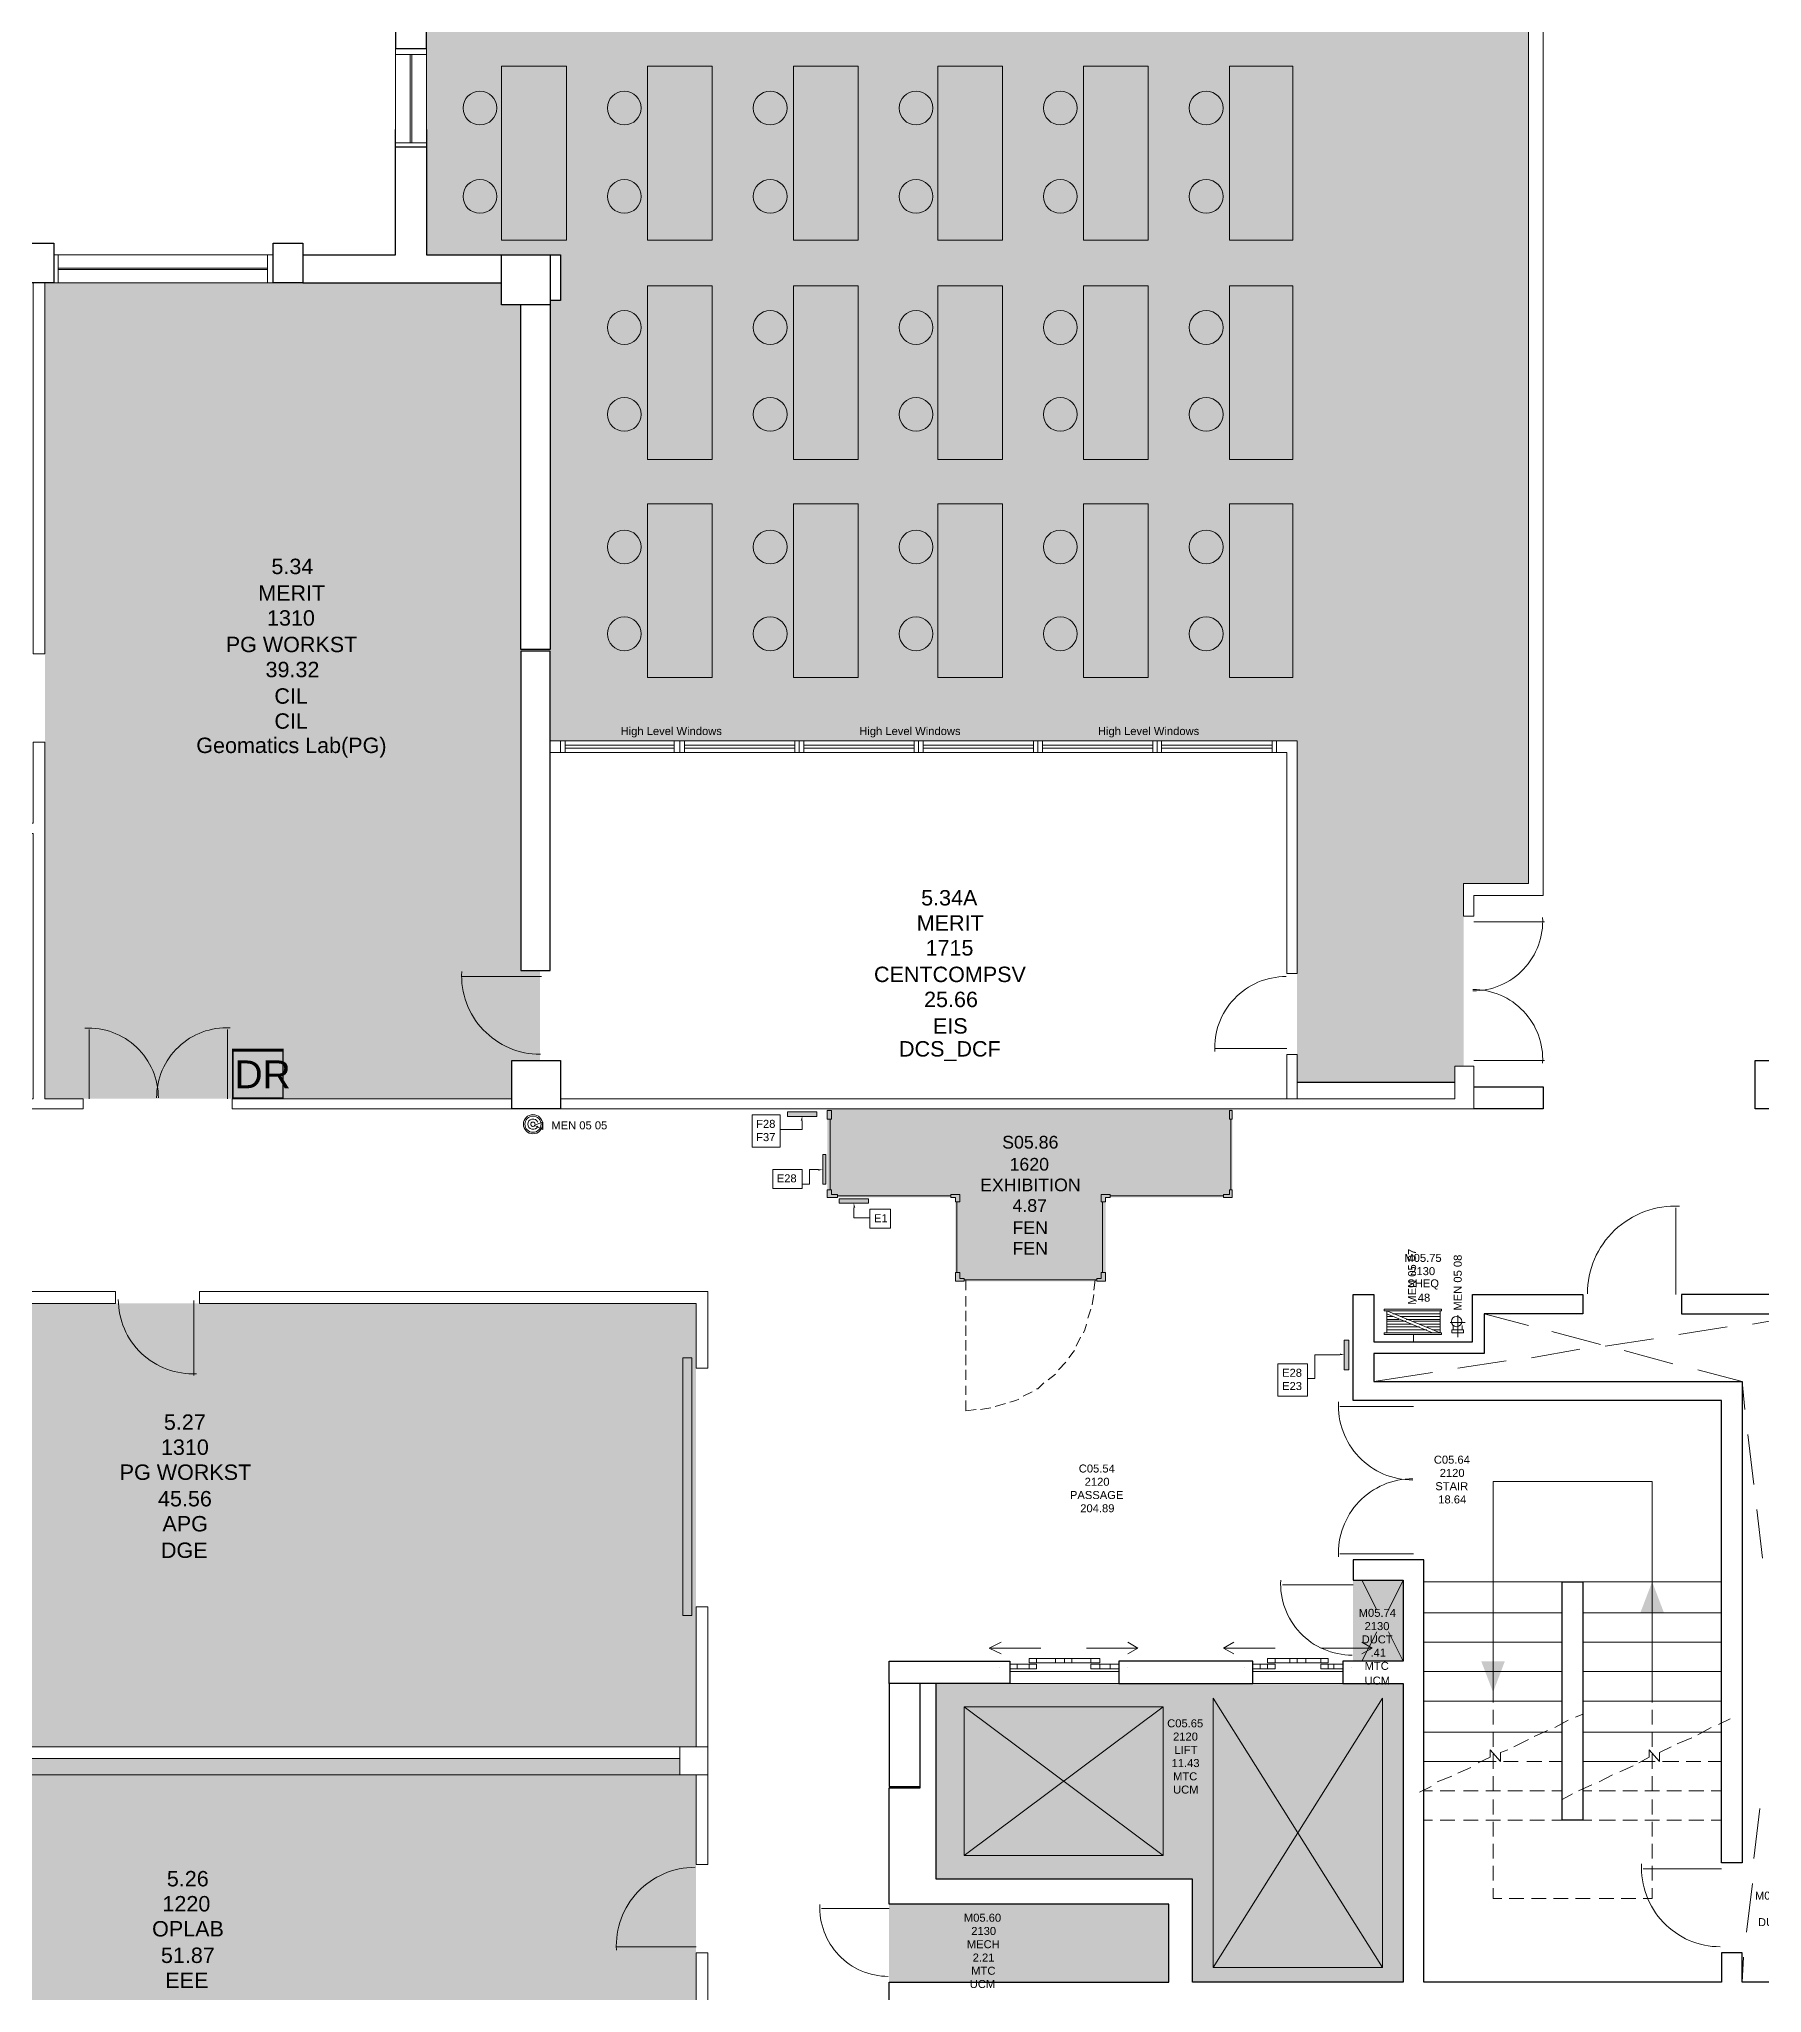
# Model space of a CAD drawing. Header units: millimetres. Extents: x -59 to 47, y 152 to 919.
# Drawn here: x -10.43 to 7.11, y 447.84 to 467.74 of the extents above; entities that cross this region are included whole.
import ezdxf

# ---------------------------------------------------------------- set-up
doc = ezdxf.new("R2010")
doc.units = ezdxf.units.MM
doc.layers.add('PDF_014405$_ps_FIRE_ACCESS', color=7, linetype='Continuous', true_color=0x37dd00)
doc.layers.add('PDF_014405$HL-TMP', color=7, linetype='Continuous', true_color=0xe6db59)
for name, color, linetype in [('PDF_014405$BL', 7, 'Continuous'), ('PDF_014405$DR', 7, 'Continuous'), ('PDF_014405$EQ', 7, 'Continuous'), ('PDF_014405$FI', 7, 'Continuous'), ('PDF_014405$FI-DSG', 7, 'Continuous'), ('PDF_014405$FT-FIXFIT', 7, 'Continuous'), ('PDF_014405$PL-STAIR', 7, 'Continuous'), ('PDF_014405$WA', 7, 'Continuous'), ('PDF_014405$WA-COL', 7, 'Continuous'), ('PDF_014405$WA-EXT', 7, 'Continuous'), ('PDF_014405$WA-PART', 7, 'Continuous'), ('PDF_014405$WN', 7, 'Continuous'), ('PDF_Text', 7, 'Continuous')]:
    doc.layers.add(name, color=color, linetype=linetype)
doc.styles.add('PDF ArialMT', font='arial.ttf')

msp = doc.modelspace()

# ---------------------------------------------------------------- linework, layer by layer
at = {"layer": 'PDF_014405$_ps_FIRE_ACCESS', "lineweight": 0}
msp.add_lwpolyline([(-8.459, 456.959, 0.015, 0.015, 0), (-7.949, 456.959, 0.015, 0.015, 0), (-7.949, 457.447, 0.03, 0.03, 0), (-8.459, 457.447, 0.015, 0.015, 0)], format="xyseb", close=True, dxfattribs=at)
at = {"layer": 'PDF_014405$BL', "lineweight": 9}
for points in [[(-6.802, 467.646), (-6.802, 466.641)], [(-6.487, 466.641), (-6.487, 467.646)], [(-8.047, 465.546), (-10.282, 465.546)], [(-10.282, 465.261), (-8.047, 465.261)], [(2.167, 460.597), (0.952, 460.597), (-0.262, 460.597), (-1.477, 460.597), (-2.692, 460.597), (-3.907, 460.597), (-5.122, 460.597)], [(-5.122, 460.477), (-3.907, 460.477), (-2.692, 460.477), (-1.477, 460.477), (-0.262, 460.477), (0.952, 460.477), (2.167, 460.477)], [(4.282, 454.762), (4.732, 454.642)], [(7.012, 454.657), (7.612, 454.762), (7.582, 454.507)], [(4.972, 454.582), (5.467, 454.447)], [(5.512, 454.432), (6.007, 454.507)], [(6.262, 454.552), (6.757, 454.627)], [(4.762, 454.312), (5.257, 454.402)], [(5.707, 454.387), (6.202, 454.252)], [(3.157, 454.072), (3.757, 454.162)], [(4.012, 454.207), (4.507, 454.282)], [(6.457, 454.192), (6.907, 454.072), (6.937, 453.787)], [(7.027, 453.022), (6.967, 453.532)], [(7.117, 452.272), (7.057, 452.767)], [(3.037, 452.047), (3.187, 451.747)], [(3.457, 452.047), (3.307, 451.747)], [(3.187, 451.522), (3.037, 451.222)], [(3.307, 451.522), (3.457, 451.222)], [(-0.547, 451.117), (0.562, 451.117)], [(1.927, 451.117), (2.842, 451.117)], [(-0.547, 450.997), (0.562, 450.997)], [(1.927, 450.997), (2.842, 450.997)], [(7.087, 449.723), (7.027, 449.213)], [(7.012, 448.958), (6.952, 448.463)], [(6.922, 448.208), (6.907, 447.953)]]:
    msp.add_lwpolyline(points, dxfattribs=at)
for points in [[(-2.362, 456.832), (-2.407, 456.832), (-2.407, 456.742), (-2.362, 456.742)], [(1.687, 456.832), (1.717, 456.832), (1.717, 456.742), (1.687, 456.742)], [(-2.362, 455.977), (-2.302, 455.977), (-2.302, 455.947), (-2.407, 455.947), (-2.407, 456.022), (-2.362, 456.022)], [(-1.102, 455.947), (-1.147, 455.947), (-1.147, 455.977), (-1.057, 455.977), (-1.057, 455.902), (-1.102, 455.902)], [(0.427, 455.947), (0.472, 455.947), (0.472, 455.977), (0.382, 455.977), (0.382, 455.902), (0.427, 455.902)], [(1.687, 455.977), (1.627, 455.977), (1.627, 455.947), (1.717, 455.947), (1.717, 456.022), (1.687, 456.022)], [(-1.057, 455.122), (-1.057, 455.182), (-1.102, 455.182), (-1.102, 455.092), (-1.012, 455.092), (-1.012, 455.122)], [(0.382, 455.122), (0.382, 455.182), (0.427, 455.182), (0.427, 455.092), (0.337, 455.092), (0.337, 455.122)]]:
    msp.add_lwpolyline(points, close=True, dxfattribs=at)
at = {"layer": 'PDF_014405$DR', "lineweight": 0}
for points in [[(4.177, 458.752), (4.897, 458.752), (4.177, 458.752)], [(-5.317, 458.197), (-6.127, 458.197), (-5.317, 458.197)], [(-9.922, 456.952), (-9.922, 457.657), (-9.922, 456.952)], [(-8.512, 456.952), (-8.512, 457.657), (-8.512, 456.952)], [(2.272, 457.462), (1.537, 457.462), (2.272, 457.462)], [(4.177, 457.342), (4.897, 457.342), (4.177, 457.342)], [(6.232, 454.957), (6.232, 455.842), (6.232, 454.957)], [(-8.857, 454.897), (-8.857, 454.132), (-8.857, 454.897)], [(3.562, 453.817), (2.812, 453.817), (3.562, 453.817)], [(3.562, 452.317), (2.812, 452.317), (3.562, 452.317)], [(2.947, 452.002), (2.227, 452.002), (2.947, 452.002)], [(-0.637, 451.297), (-0.757, 451.357), (-0.637, 451.417)], [(-0.742, 451.357), (-0.232, 451.357)], [(0.652, 451.297), (0.757, 451.357), (0.232, 451.357)], [(0.757, 451.357), (0.652, 451.417)], [(1.627, 451.357), (1.732, 451.417)], [(1.732, 451.297), (1.627, 451.357), (2.152, 451.357)], [(3.127, 451.357), (2.617, 451.357)], [(3.037, 451.297), (3.142, 451.357), (3.037, 451.417)], [(-0.652, 451.162), (-0.652, 451.162)], [(-0.352, 451.192), (-0.472, 451.192)], [(-0.472, 451.147), (-0.352, 451.147)], [(-0.277, 451.252), (-0.082, 451.252)], [(-0.082, 451.207), (-0.277, 451.207)], [(0.277, 451.252), (0.082, 451.252)], [(0.082, 451.207), (0.277, 451.207)], [(0.367, 451.192), (0.472, 451.192)], [(0.472, 451.147), (0.367, 451.147)], [(0.652, 451.162), (0.652, 451.162)], [(1.837, 451.162), (1.837, 451.162)], [(2.077, 451.192), (2.002, 451.192)], [(2.002, 451.147), (2.077, 451.147)], [(2.152, 451.252), (2.302, 451.252)], [(2.302, 451.207), (2.152, 451.207)], [(2.617, 451.252), (2.467, 451.252)], [(2.467, 451.207), (2.617, 451.207)], [(2.692, 451.192), (2.752, 451.192)], [(2.752, 451.147), (2.692, 451.147)], [(2.932, 451.162), (2.932, 451.162)], [(6.697, 449.108), (5.902, 449.108), (6.697, 449.108)], [(-1.777, 448.703), (-2.467, 448.703), (-1.777, 448.703)], [(-3.742, 448.313), (-4.552, 448.313), (-3.742, 448.313)]]:
    msp.add_lwpolyline(points, dxfattribs=at)
for points in [[(-3.787, 454.312), (-3.877, 454.312), (-3.877, 451.687), (-3.787, 451.687)], [(-0.547, 451.147), (-0.472, 451.147), (-0.472, 451.192), (-0.547, 451.192)], [(-0.352, 451.207), (-0.277, 451.207), (-0.277, 451.252), (-0.352, 451.252)], [(-0.352, 451.147), (-0.277, 451.147), (-0.277, 451.192), (-0.352, 451.192)], [(-0.082, 451.207), (0.007, 451.207), (0.007, 451.252), (-0.082, 451.252)], [(0.082, 451.207), (0.007, 451.207), (0.007, 451.252), (0.082, 451.252)], [(0.367, 451.207), (0.277, 451.207), (0.277, 451.252), (0.367, 451.252)], [(0.367, 451.147), (0.277, 451.147), (0.277, 451.192), (0.367, 451.192)], [(0.562, 451.147), (0.472, 451.147), (0.472, 451.192), (0.562, 451.192)], [(1.927, 451.147), (2.002, 451.147), (2.002, 451.192), (1.927, 451.192)], [(2.077, 451.207), (2.152, 451.207), (2.152, 451.252), (2.077, 451.252)], [(2.077, 451.147), (2.152, 451.147), (2.152, 451.192), (2.077, 451.192)], [(2.302, 451.207), (2.377, 451.207), (2.377, 451.252), (2.302, 451.252)], [(2.467, 451.207), (2.377, 451.207), (2.377, 451.252), (2.467, 451.252)], [(2.692, 451.207), (2.617, 451.207), (2.617, 451.252), (2.692, 451.252)], [(2.692, 451.147), (2.617, 451.147), (2.617, 451.192), (2.692, 451.192)], [(2.842, 451.147), (2.752, 451.147), (2.752, 451.192), (2.842, 451.192)]]:
    msp.add_lwpolyline(points, close=True, dxfattribs=at)
for centre, radius, start, end in [((4.166, 458.761), 0.712, 270, 2.9553), ((-5.328, 458.206), 0.802, 177.0447, 270), ((2.265, 457.469), 0.727, 90.0003, 182.9547), ((4.166, 457.352), 0.712, 357.0447, 90), ((-9.929, 456.959), 0.712, 359.9997, 92.9555), ((-8.523, 456.962), 0.712, 87.0447, 180), ((6.224, 454.965), 0.892, 87.0445, 179.9996), ((-8.868, 454.907), 0.757, 180, 272.9553), ((3.555, 453.825), 0.757, 177.0438, 269.9999), ((3.555, 452.325), 0.757, 90.0001, 182.9562), ((2.936, 452.012), 0.727, 177.0447, 270), ((-3.753, 448.322), 0.802, 90, 182.9553), ((6.686, 449.117), 0.802, 177.0447, 270), ((-1.785, 448.71), 0.697, 177.0446, 270)]:
    msp.add_arc(centre, radius, start, end, dxfattribs=at)
at = {"layer": 'PDF_014405$EQ', "lineweight": 9}
msp.add_lwpolyline([(-1.012, 450.757), (1.012, 450.757), (1.012, 449.243), (-1.012, 449.243)], close=True, dxfattribs=at)
for points in [[(1.012, 450.757), (-1.012, 449.243)], [(-1.012, 450.757), (1.012, 449.243)], [(3.247, 448.103), (1.522, 450.847), (1.522, 448.103), (3.247, 448.103), (3.247, 450.847), (1.522, 448.103)]]:
    msp.add_lwpolyline(points, dxfattribs=at)
at = {"layer": 'PDF_014405$FI', "lineweight": 9}
for points in [[(-5.302, 456.637), (-5.392, 456.682), (-5.302, 456.712)], [(3.847, 454.807), (3.847, 454.792), (3.262, 454.792), (3.262, 454.807)], [(3.847, 454.552), (3.262, 454.552), (3.262, 454.567), (3.292, 454.567), (3.832, 454.567), (3.847, 454.567)], [(4.072, 454.567), (3.952, 454.567), (3.952, 454.597), (4.072, 454.597)]]:
    msp.add_lwpolyline(points, close=True, dxfattribs=at)
for points in [[(3.292, 454.567), (3.292, 454.792), (3.832, 454.792), (3.832, 454.567), (3.292, 454.792)], [(3.757, 454.567), (3.292, 454.762)], [(3.292, 454.732), (3.352, 454.732)], [(3.412, 454.702), (3.292, 454.702)], [(3.292, 454.687), (3.487, 454.687)], [(3.832, 454.762), (3.352, 454.762)], [(3.427, 454.732), (3.832, 454.732)], [(3.832, 454.702), (3.487, 454.702)], [(3.562, 454.687), (3.832, 454.687)], [(4.012, 454.522), (4.012, 454.747)], [(3.547, 454.657), (3.292, 454.657)], [(3.292, 454.627), (3.622, 454.627)], [(3.697, 454.597), (3.292, 454.597)], [(3.562, 454.552), (3.562, 454.477)], [(3.832, 454.657), (3.622, 454.657)], [(3.697, 454.627), (3.832, 454.627)], [(3.832, 454.597), (3.757, 454.597)], [(4.087, 454.672), (3.937, 454.672)], [(3.967, 454.597), (3.967, 454.642)], [(4.057, 454.597), (4.057, 454.642)]]:
    msp.add_lwpolyline(points, dxfattribs=at)
for centre, radius in [((-5.403, 456.692), 0.0975), ((-5.403, 456.692), 0.0825), ((4.001, 454.682), 0.0525)]:
    msp.add_circle(centre, radius, dxfattribs=at)
for radius, start, end in [(0.0525, 22.7692, 337.2308), (0.0225, 22.7697, 337.2303)]:
    msp.add_arc((-5.403, 456.692), radius, start, end, dxfattribs=at)
at = {"layer": 'PDF_014405$FI-DSG', "lineweight": 9}
for points in [[(-3.172, 456.787), (-2.887, 456.787), (-2.887, 456.457), (-3.172, 456.457)], [(-2.512, 456.817), (-2.812, 456.817), (-2.812, 456.772), (-2.512, 456.772)], [(-2.452, 456.382), (-2.452, 456.082), (-2.422, 456.082), (-2.422, 456.382)], [(-2.962, 456.232), (-2.662, 456.232), (-2.662, 456.037), (-2.962, 456.037)], [(-1.987, 455.932), (-2.287, 455.932), (-2.287, 455.887), (-1.987, 455.887)], [(-1.972, 455.827), (-1.762, 455.827), (-1.762, 455.632), (-1.972, 455.632)], [(2.857, 454.492), (2.857, 454.192), (2.902, 454.192), (2.902, 454.492)], [(2.182, 454.252), (2.482, 454.252), (2.482, 453.922), (2.182, 453.922)]]:
    msp.add_lwpolyline(points, close=True, dxfattribs=at)
for points in [[(-2.662, 456.727), (-2.662, 456.637), (-2.812, 456.637), (-2.887, 456.637)], [(-2.497, 456.232), (-2.587, 456.232), (-2.587, 456.082), (-2.662, 456.082)], [(-2.137, 455.842), (-2.137, 455.737), (-2.047, 455.737), (-1.972, 455.737)], [(2.812, 454.342), (2.557, 454.342), (2.557, 454.102), (2.482, 454.102)]]:
    msp.add_lwpolyline(points, dxfattribs=at)
at = {"layer": 'PDF_014405$FI-DSG', "transparency": 33554559}
for points in [[(-2.512, 456.817), (-2.812, 456.817), (-2.512, 456.772)], [(-2.812, 456.817), (-2.512, 456.772), (-2.812, 456.772)], [(-2.677, 456.727), (-2.662, 456.772), (-2.662, 456.727)], [(-2.422, 456.382), (-2.452, 456.382), (-2.422, 456.082)], [(-2.452, 456.382), (-2.422, 456.082), (-2.452, 456.082)], [(-2.497, 456.232), (-2.452, 456.232), (-2.497, 456.217)], [(-1.987, 455.932), (-2.287, 455.932), (-1.987, 455.887)], [(-2.287, 455.932), (-1.987, 455.887), (-2.287, 455.887)], [(-2.137, 455.842), (-2.137, 455.887), (-2.122, 455.842)], [(2.902, 454.492), (2.857, 454.492), (2.902, 454.192)], [(2.857, 454.492), (2.902, 454.192), (2.857, 454.192)], [(2.812, 454.357), (2.857, 454.342), (2.812, 454.342)]]:
    msp.add_solid(points, dxfattribs=at)
at = {"layer": 'PDF_014405$FT-FIXFIT', "lineweight": 0}
for points in [[(-5.062, 465.696), (-5.062, 467.466), (-5.722, 467.466), (-5.722, 465.696)], [(-3.577, 465.696), (-3.577, 467.466), (-4.237, 467.466), (-4.237, 465.696)], [(-2.092, 465.696), (-2.092, 467.466), (-2.752, 467.466), (-2.752, 465.696)], [(-0.622, 465.696), (-0.622, 467.466), (-1.282, 467.466), (-1.282, 465.696)], [(0.862, 465.696), (0.862, 467.466), (0.202, 467.466), (0.202, 465.696)], [(2.332, 465.696), (2.332, 467.466), (1.687, 467.466), (1.687, 465.696)], [(-3.577, 463.461), (-3.577, 465.231), (-4.237, 465.231), (-4.237, 463.461)], [(-2.092, 463.461), (-2.092, 465.231), (-2.752, 465.231), (-2.752, 463.461)], [(-0.622, 463.461), (-0.622, 465.231), (-1.282, 465.231), (-1.282, 463.461)], [(0.862, 463.461), (0.862, 465.231), (0.202, 465.231), (0.202, 463.461)], [(2.332, 463.461), (2.332, 465.231), (1.687, 465.231), (1.687, 463.461)], [(-3.577, 461.242), (-3.577, 463.011), (-4.237, 463.011), (-4.237, 461.242)], [(-2.092, 461.242), (-2.092, 463.011), (-2.752, 463.011), (-2.752, 461.242)], [(-0.622, 461.242), (-0.622, 463.011), (-1.282, 463.011), (-1.282, 461.242)], [(0.862, 461.242), (0.862, 463.011), (0.202, 463.011), (0.202, 461.242)], [(2.332, 461.242), (2.332, 463.011), (1.687, 463.011), (1.687, 461.242)]]:
    msp.add_lwpolyline(points, close=True, dxfattribs=at)
for centre in [(-5.943, 467.041), (-4.473, 467.041), (-2.988, 467.041), (-1.503, 467.041), (-0.034, 467.041), (1.451, 467.041), (-5.943, 466.141), (-4.473, 466.141), (-2.988, 466.141), (-1.503, 466.141), (-0.034, 466.141), (1.451, 466.141), (-4.473, 464.806), (-2.988, 464.806), (-1.503, 464.806), (-0.034, 464.806), (1.451, 464.806), (-4.473, 463.921), (-2.988, 463.921), (-1.503, 463.921), (-0.034, 463.921), (1.451, 463.921), (-4.473, 462.571), (-2.988, 462.571), (-1.503, 462.571), (-0.034, 462.571), (1.451, 462.571), (-4.473, 461.686), (-2.988, 461.686), (-1.503, 461.686), (-0.034, 461.686), (1.451, 461.686)]:
    msp.add_circle(centre, 0.172, dxfattribs=at)
at = {"layer": 'PDF_014405$HL-TMP', "color": 16, "lineweight": 0, "true_color": 0x800000}
msp.add_lwpolyline([(-3.907, 450.067), (-14.091, 450.067), (-3.907, 450.067)], dxfattribs=at)
at = {"layer": 'PDF_014405$HL-TMP', "color": 172, "true_color": 0x0000cc, "transparency": 33554559}
for points in [[(4.732, 470.166), (-6.487, 470.166), (4.732, 465.546)], [(-6.487, 470.166), (4.732, 465.546), (-6.487, 465.546)], [(4.732, 465.546), (-5.122, 465.546), (4.732, 465.081)], [(-5.122, 465.546), (4.732, 465.081), (-5.122, 465.081)], [(-5.227, 465.081), (-5.122, 465.081), (-5.122, 465.081)], [(4.732, 465.081), (-5.227, 465.081), (4.732, 460.597)], [(-5.227, 465.081), (4.732, 460.597), (-5.227, 460.597)], [(4.732, 460.597), (2.377, 460.597), (4.732, 459.142)], [(2.377, 460.597), (4.732, 459.142), (2.377, 459.142)], [(4.072, 459.142), (2.377, 459.142), (4.072, 457.282)], [(2.377, 459.142), (4.072, 457.282), (2.377, 457.282)], [(3.982, 457.282), (3.982, 457.282), (2.377, 457.282)], [(3.982, 457.282), (2.377, 457.282), (4.072, 457.282)], [(3.982, 457.282), (2.377, 457.282), (3.982, 457.117)], [(2.377, 457.282), (3.982, 457.117), (2.377, 457.117)]]:
    msp.add_solid(points, dxfattribs=at)
at = {"layer": 'PDF_014405$HL-TMP', "color": 11, "true_color": 0xff8040, "transparency": 33554559}
for points in [[(-5.722, 465.261), (-10.372, 465.261), (-5.722, 465.036)], [(-10.372, 465.261), (-5.722, 465.036), (-10.372, 465.036)], [(-5.527, 465.036), (-5.527, 465.036), (-10.372, 465.036)], [(-5.527, 465.036), (-10.372, 465.036), (-5.722, 465.036)], [(-5.527, 465.036), (-10.372, 465.036), (-5.527, 458.257)], [(-10.372, 465.036), (-5.527, 458.257), (-10.372, 458.257)], [(-5.332, 458.257), (-10.372, 458.257), (-5.332, 457.342)], [(-10.372, 458.257), (-5.332, 457.342), (-10.372, 457.342)], [(-5.617, 457.342), (-5.617, 457.342), (-10.372, 457.342)], [(-5.617, 457.342), (-10.372, 457.342), (-5.332, 457.342)], [(-5.617, 457.342), (-10.372, 457.342), (-5.617, 456.952)], [(-10.372, 457.342), (-5.617, 456.952), (-10.372, 456.952)]]:
    msp.add_solid(points, dxfattribs=at)
at = {"layer": 'PDF_014405$HL-TMP', "color": 54, "true_color": 0x999900, "transparency": 33554559}
for points in [[(1.717, 456.847), (-2.407, 456.847), (1.717, 455.947)], [(-2.407, 456.847), (1.717, 455.947), (-2.407, 455.947)], [(0.427, 455.947), (-1.102, 455.947), (0.427, 455.092)], [(-1.102, 455.947), (0.427, 455.092), (-1.102, 455.092)]]:
    msp.add_solid(points, dxfattribs=at)
at = {"layer": 'PDF_014405$HL-TMP', "transparency": 33554559}
for points in [[(-3.742, 454.867), (-14.091, 454.867), (-3.742, 450.352)], [(-14.091, 454.867), (-3.742, 450.352), (-14.091, 450.352)]]:
    msp.add_solid(points, dxfattribs=at)
at = {"layer": 'PDF_014405$HL-TMP', "color": 191, "true_color": 0xbb77ff, "transparency": 33554559}
for points in [[(3.457, 452.047), (2.947, 452.047), (3.457, 451.222)], [(2.947, 452.047), (3.457, 451.222), (2.947, 451.222)], [(3.457, 450.997), (-1.297, 450.997), (3.457, 449.003)], [(-1.297, 450.997), (3.457, 449.003), (-1.297, 449.003)], [(3.457, 449.003), (1.312, 449.003), (3.457, 447.953)], [(1.312, 449.003), (3.457, 447.953), (1.312, 447.953)], [(1.072, 448.748), (-1.777, 448.748), (1.072, 447.953)], [(-1.777, 448.748), (1.072, 447.953), (-1.777, 447.953)]]:
    msp.add_solid(points, dxfattribs=at)
at = {"layer": 'PDF_014405$HL-TMP', "color": 16, "true_color": 0x800000, "transparency": 33554559}
for points in [[(-3.907, 450.232), (-14.091, 450.232), (-3.907, 450.067)], [(-14.091, 450.232), (-3.907, 450.067), (-14.091, 450.067)], [(-14.091, 450.067), (-3.907, 450.067), (-3.907, 450.067)], [(-3.742, 450.067), (-14.091, 450.067), (-3.742, 445.103)], [(-14.091, 450.067), (-3.742, 445.103), (-14.091, 445.103)], [(-3.742, 450.067), (-3.907, 450.067), (-3.907, 450.067)]]:
    msp.add_solid(points, dxfattribs=at)
at = {"layer": 'PDF_014405$PL-STAIR', "lineweight": 9}
for points in [[(4.372, 450.802), (4.372, 450.907), (4.372, 452.032), (4.372, 453.052), (5.992, 453.052), (5.992, 452.032), (5.992, 450.907), (5.992, 450.802)], [(3.667, 452.032), (5.077, 452.032)], [(5.287, 452.032), (6.697, 452.032)], [(3.667, 451.717), (5.077, 451.717)], [(5.287, 451.717), (6.697, 451.717)], [(3.667, 451.417), (5.077, 451.417)], [(5.287, 451.417), (6.697, 451.417)], [(3.667, 451.117), (5.077, 451.117)], [(5.287, 451.117), (6.697, 451.117)], [(3.667, 450.817), (5.077, 450.817)], [(4.372, 450.727), (4.372, 450.577)], [(5.287, 450.817), (6.697, 450.817)], [(5.992, 450.577), (5.992, 450.727)], [(4.927, 450.517), (4.792, 450.457)], [(5.137, 450.622), (5.002, 450.547)], [(5.287, 450.682), (5.212, 450.652)], [(6.592, 450.547), (6.457, 450.472)], [(6.787, 450.637), (6.667, 450.577)], [(3.667, 450.502), (4.912, 450.502), (5.077, 450.502)], [(4.522, 450.322), (4.447, 450.292), (4.447, 450.202), (4.342, 450.322), (4.342, 450.247), (4.222, 450.187)], [(4.372, 450.502), (4.372, 450.352)], [(4.732, 450.427), (4.582, 450.352)], [(5.287, 450.502), (6.532, 450.502), (6.697, 450.502)], [(6.187, 450.352), (6.067, 450.292), (6.067, 450.202), (5.962, 450.322), (5.962, 450.247), (5.857, 450.187)], [(5.992, 450.352), (5.992, 450.502)], [(6.397, 450.442), (6.247, 450.382)], [(3.667, 450.202), (4.267, 450.202), (4.402, 450.202)], [(4.147, 450.142), (4.012, 450.082)], [(4.372, 450.277), (4.372, 450.127)], [(4.477, 450.202), (4.627, 450.202)], [(4.717, 450.202), (4.867, 450.202)], [(4.942, 450.202), (5.077, 450.202)], [(5.842, 450.202), (5.287, 450.202)], [(5.797, 450.157), (5.662, 450.097)], [(5.887, 450.202), (6.022, 450.202)], [(5.992, 450.127), (5.992, 450.277)], [(6.097, 450.202), (6.262, 450.202)], [(6.337, 450.202), (6.487, 450.202)], [(6.562, 450.202), (6.697, 450.202)], [(3.742, 449.948), (3.622, 449.888)], [(3.952, 450.052), (3.802, 449.993)], [(4.372, 450.052), (4.372, 449.903)], [(5.377, 449.963), (5.242, 449.903)], [(5.587, 450.067), (5.452, 449.993)], [(5.992, 449.903), (5.992, 450.052)], [(3.667, 449.903), (3.757, 449.903)], [(3.832, 449.903), (3.982, 449.903)], [(4.072, 449.903), (4.222, 449.903)], [(4.297, 449.903), (4.447, 449.903)], [(4.372, 449.813), (4.372, 449.663)], [(4.522, 449.903), (4.672, 449.903)], [(4.747, 449.903), (4.897, 449.903)], [(4.972, 449.903), (5.077, 449.903)], [(5.182, 449.873), (5.077, 449.813)], [(5.287, 449.903), (5.377, 449.903)], [(5.452, 449.903), (5.617, 449.903)], [(5.692, 449.903), (5.842, 449.903)], [(5.917, 449.903), (6.067, 449.903)], [(5.992, 449.663), (5.992, 449.813)], [(6.142, 449.903), (6.292, 449.903)], [(6.367, 449.903), (6.517, 449.903)], [(6.592, 449.903), (6.697, 449.903)], [(3.667, 449.603), (3.757, 449.603)], [(3.832, 449.603), (3.982, 449.603)], [(4.072, 449.603), (4.222, 449.603)], [(4.297, 449.603), (4.447, 449.603)], [(4.372, 449.588), (4.372, 449.438)], [(4.522, 449.603), (4.672, 449.603)], [(4.747, 449.603), (4.897, 449.603)], [(4.972, 449.603), (5.077, 449.603)], [(5.287, 449.603), (5.377, 449.603)], [(5.452, 449.603), (5.617, 449.603)], [(5.692, 449.603), (5.842, 449.603)], [(5.917, 449.603), (6.067, 449.603)], [(5.992, 449.438), (5.992, 449.588)], [(6.142, 449.603), (6.292, 449.603)], [(6.367, 449.603), (6.517, 449.603)], [(6.592, 449.603), (6.697, 449.603)], [(4.372, 449.363), (4.372, 449.213)], [(5.992, 449.213), (5.992, 449.363)], [(4.372, 449.138), (4.372, 448.988)], [(5.992, 448.988), (5.992, 449.138)], [(4.372, 448.913), (4.372, 448.808), (4.462, 448.808)], [(4.537, 448.808), (4.687, 448.808)], [(4.762, 448.808), (4.912, 448.808)], [(4.987, 448.808), (5.137, 448.808)], [(5.212, 448.808), (5.362, 448.808)], [(5.452, 448.808), (5.602, 448.808)], [(5.677, 448.808), (5.827, 448.808)], [(5.902, 448.808), (5.992, 448.808), (5.992, 448.913)]]:
    msp.add_lwpolyline(points, dxfattribs=at)
at = {"layer": 'PDF_014405$PL-STAIR', "transparency": 33554559}
for points in [[(6.112, 451.717), (5.992, 452.032), (5.872, 451.717)], [(4.252, 451.222), (4.372, 450.907), (4.492, 451.222)]]:
    msp.add_solid(points, dxfattribs=at)
at = {"layer": 'PDF_014405$WA', "lineweight": 20}
for points in [[(4.732, 470.166), (4.732, 459.142), (4.072, 459.142), (4.072, 458.812), (4.177, 458.812), (4.177, 459.022), (4.882, 459.022), (4.882, 470.166)], [(-17.976, 465.261), (-17.976, 459.757), (-10.492, 459.757), (-10.492, 460.582), (-10.372, 460.582), (-10.372, 456.952), (-9.982, 456.952), (-9.982, 456.847), (-11.107, 456.847), (-11.107, 456.952), (-10.492, 456.952), (-10.492, 459.652), (-12.906, 459.652), (-12.906, 457.657)], [(-10.492, 465.261), (-10.492, 461.481), (-10.372, 461.481), (-10.372, 465.261)], [(-5.122, 456.847), (4.177, 456.847), (4.177, 457.282), (3.982, 457.282), (3.982, 456.952), (-5.122, 456.952)], [(-5.617, 456.952), (-8.467, 456.952), (-8.467, 456.847), (-5.617, 456.847)], [(-14.211, 450.352), (-14.211, 454.867), (-15.936, 454.867), (-15.936, 454.987), (-9.652, 454.987), (-9.652, 454.867), (-14.091, 454.867), (-14.091, 450.352), (-3.907, 450.352)], [(-3.742, 450.352), (-3.742, 451.777), (-3.622, 451.777), (-3.622, 450.352)], [(-14.091, 450.232), (-3.907, 450.232)], [(-3.742, 450.067), (-3.742, 449.153), (-3.622, 449.153), (-3.622, 450.067)], [(-14.091, 444.983), (-11.556, 444.983), (-11.556, 441.938), (-11.466, 441.938), (-11.466, 444.983), (-3.742, 444.983), (-3.742, 443.153), (-3.622, 443.153), (-3.622, 448.253), (-3.742, 448.253), (-3.742, 445.103), (-14.091, 445.103)]]:
    msp.add_lwpolyline(points, dxfattribs=at)
for points in [[(-3.742, 454.867), (-8.797, 454.867), (-8.797, 454.987), (-3.622, 454.987), (-3.622, 454.207), (-3.742, 454.207)], [(-3.907, 450.067), (-3.907, 450.352), (-3.622, 450.352), (-3.622, 450.067)]]:
    msp.add_lwpolyline(points, close=True, dxfattribs=at)
at = {"layer": 'PDF_014405$WA-COL', "lineweight": 25}
for points in [[(-6.802, 467.646), (-6.487, 467.646), (-6.487, 467.841), (-6.802, 467.841)], [(-10.582, 465.666), (-10.282, 465.666), (-10.282, 465.261), (-10.582, 465.261)], [(-8.047, 465.666), (-7.747, 465.666), (-7.747, 465.261), (-8.047, 465.261)], [(-5.227, 465.036), (-5.722, 465.036), (-5.722, 465.546), (-5.227, 465.546)], [(-5.122, 456.847), (-5.617, 456.847), (-5.617, 457.342), (-5.122, 457.342)], [(7.552, 456.847), (7.042, 456.847), (7.042, 457.342), (7.552, 457.342)], [(-1.462, 450.997), (-1.777, 450.997), (-1.777, 449.948), (-1.462, 449.948)]]:
    msp.add_lwpolyline(points, close=True, dxfattribs=at)
at = {"layer": 'PDF_014405$WA-EXT', "lineweight": 25}
for points in [[(-7.747, 465.546), (-6.802, 465.546), (-6.802, 466.821)], [(-6.487, 466.641), (-6.802, 466.641)], [(-6.487, 466.821), (-6.487, 465.546), (-5.722, 465.546)], [(-5.227, 465.546), (-5.122, 465.546), (-5.122, 465.081), (-5.227, 465.081)], [(-7.747, 465.261), (-5.722, 465.261)], [(-5.227, 465.036), (-5.227, 461.526), (-5.527, 461.526), (-5.527, 465.036)], [(-5.527, 461.526), (-5.527, 461.526)], [(3.982, 457.117), (2.377, 457.117)], [(4.177, 457.072), (4.882, 457.072), (4.882, 456.847), (4.177, 456.847)], [(8.332, 450.352), (7.807, 450.352), (7.807, 454.957), (6.292, 454.957), (6.292, 454.762), (7.612, 454.762), (7.612, 447.953), (6.907, 447.953), (6.907, 448.253), (6.697, 448.253), (6.697, 447.953), (3.667, 447.953), (3.667, 452.257), (2.947, 452.257), (2.947, 452.047), (3.457, 452.047), (3.457, 451.222), (2.842, 451.222), (2.842, 450.997), (3.457, 450.997), (3.457, 449.528)], [(8.332, 450.082), (7.807, 450.082), (7.807, 447.668), (-1.777, 447.668), (-1.777, 447.953), (1.072, 447.953), (1.072, 448.748), (-1.777, 448.748), (-1.777, 449.933), (-1.462, 449.933), (-1.462, 450.997)], [(3.457, 449.948), (3.457, 447.953), (1.312, 447.953), (1.312, 449.003), (-1.297, 449.003), (-1.297, 450.997)]]:
    msp.add_lwpolyline(points, dxfattribs=at)
for points in [[(-5.227, 461.511), (-5.527, 461.511), (-5.527, 458.257), (-5.227, 458.257)], [(6.907, 454.072), (6.907, 449.168), (6.697, 449.168), (6.697, 453.877), (2.947, 453.877), (2.947, 454.957), (3.157, 454.957), (3.157, 454.477), (4.162, 454.477), (4.162, 454.777), (4.162, 454.957), (5.287, 454.957), (5.287, 454.762), (4.282, 454.762), (4.282, 454.357), (3.157, 454.357), (3.157, 454.072)], [(5.287, 452.032), (5.287, 449.918), (5.287, 449.603), (5.077, 449.603), (5.077, 450.592), (5.077, 452.032)], [(-1.777, 450.997), (-1.777, 451.222), (-0.547, 451.222), (-0.547, 450.997)], [(1.927, 450.997), (1.927, 451.222), (0.562, 451.222), (0.562, 450.997)]]:
    msp.add_lwpolyline(points, close=True, dxfattribs=at)
at = {"layer": 'PDF_014405$WA-PART', "lineweight": 18}
for points in [[(-5.227, 460.477), (-5.122, 460.477), (-5.122, 460.597), (-5.227, 460.597)], [(2.377, 456.952), (2.377, 457.402), (2.272, 457.402), (2.272, 456.952)]]:
    msp.add_lwpolyline(points, dxfattribs=at)
msp.add_lwpolyline([(2.377, 458.227), (2.377, 460.597), (2.167, 460.597), (2.167, 460.477), (2.272, 460.477), (2.272, 458.227)], close=True, dxfattribs=at)
at = {"layer": 'PDF_014405$WN', "lineweight": 0}
for points in [[(-6.487, 467.646), (-6.802, 467.646)], [(-6.487, 467.586), (-6.802, 467.586)], [(-6.652, 466.686), (-6.652, 467.586)], [(-6.637, 466.686), (-6.637, 467.586)], [(-6.802, 466.686), (-6.487, 466.686)], [(-6.802, 466.641), (-6.487, 466.641)], [(-10.282, 465.546), (-10.282, 465.261)], [(-10.237, 465.546), (-10.237, 465.261)], [(-8.107, 465.261), (-8.107, 465.546)], [(-8.047, 465.261), (-8.047, 465.546)], [(-10.237, 465.411), (-8.107, 465.411)], [(-10.237, 465.396), (-8.107, 465.396)], [(-5.122, 460.477), (-5.122, 460.597)], [(-5.077, 460.477), (-5.077, 460.597)], [(-3.967, 460.552), (-5.077, 460.552)], [(-3.967, 460.522), (-5.077, 460.522)], [(-3.967, 460.597), (-3.967, 460.477)], [(-3.862, 460.477), (-3.862, 460.597)], [(-2.737, 460.552), (-3.862, 460.552)], [(-2.737, 460.522), (-3.862, 460.522)], [(-2.737, 460.597), (-2.737, 460.477)], [(-2.647, 460.477), (-2.647, 460.597)], [(-1.522, 460.552), (-2.647, 460.552)], [(-1.522, 460.522), (-2.647, 460.522)], [(-1.522, 460.597), (-1.522, 460.477)], [(-1.432, 460.597), (-1.432, 460.477)], [(-1.432, 460.552), (-0.307, 460.552)], [(-1.432, 460.522), (-0.307, 460.522)], [(-0.307, 460.477), (-0.307, 460.597)], [(-0.217, 460.597), (-0.217, 460.477)], [(-0.217, 460.552), (0.907, 460.552)], [(-0.217, 460.522), (0.907, 460.522)], [(0.907, 460.477), (0.907, 460.597)], [(0.997, 460.597), (0.997, 460.477)], [(0.997, 460.552), (2.122, 460.552)], [(0.997, 460.522), (2.122, 460.522)], [(2.122, 460.477), (2.122, 460.597)], [(2.167, 460.477), (2.167, 460.597)], [(-2.377, 456.022), (-2.377, 456.742)], [(1.702, 456.022), (1.702, 456.742)], [(-1.147, 455.962), (-2.302, 455.962)], [(-1.087, 455.182), (-1.087, 455.902)], [(0.397, 455.182), (0.397, 455.902)], [(0.472, 455.962), (1.627, 455.962)], [(-1.012, 455.107), (-0.997, 455.107), (-0.997, 455.002)], [(-0.997, 455.107), (0.322, 455.107)], [(0.307, 455.002), (0.322, 455.107), (0.337, 455.107)], [(-0.997, 454.942), (-0.997, 454.837)], [(0.292, 454.852), (0.307, 454.957)], [(-0.997, 454.792), (-0.997, 454.687)], [(0.247, 454.717), (0.277, 454.807)], [(-0.997, 454.642), (-0.997, 454.537)], [(-0.997, 454.492), (-0.997, 454.387)], [(0.127, 454.432), (0.172, 454.522)], [(0.202, 454.567), (0.217, 454.597), (0.232, 454.657)], [(-0.997, 454.342), (-0.997, 454.237)], [(0.052, 454.312), (0.097, 454.372), (0.112, 454.387)], [(-0.997, 454.192), (-0.997, 454.087)], [(-0.157, 454.087), (-0.082, 454.147)], [(-0.052, 454.192), (0.022, 454.267)], [(-0.997, 454.027), (-0.997, 453.937)], [(-0.547, 453.862), (-0.487, 453.877), (-0.457, 453.892)], [(-0.412, 453.922), (-0.322, 453.967)], [(-0.277, 453.997), (-0.262, 453.997), (-0.202, 454.057)], [(-0.997, 453.877), (-0.997, 453.772), (-0.892, 453.787)], [(-0.847, 453.787), (-0.742, 453.802)], [(-0.697, 453.817), (-0.592, 453.847)]]:
    msp.add_lwpolyline(points, dxfattribs=at)
for points in [[(-3.907, 460.477), (-3.907, 460.597)], [(-2.692, 460.477), (-2.692, 460.597)], [(-1.477, 460.477), (-1.477, 460.597)], [(-0.262, 460.477), (-0.262, 460.597)], [(0.952, 460.477), (0.952, 460.597)]]:
    msp.add_lwpolyline(points, close=True, dxfattribs=at)

# ---------------------------------------------------------------- texts
at = {"layer": 'PDF_Text', "attachment_point": 4, "style": 'PDF ArialMT'}
for s, insert, char_height in [('5.34', (-8.066, 462.372), 0.1569), ('MERIT', (-8.201, 462.102), 0.1569), ('1310', (-8.111, 461.847), 0.1569), ('PG WORKST', (-8.531, 461.577), 0.1569), ('39.32', (-8.126, 461.322), 0.1569), ('CIL', (-8.036, 461.052), 0.1569), ('CIL', (-8.036, 460.797), 0.1569), ('High Level Windows', (-4.511, 460.684), 0.08151), ('High Level Windows', (-2.081, 460.684), 0.08151), ('High Level Windows', (0.349, 460.684), 0.08151), ('Geomatics Lab(PG)', (-8.831, 460.527), 0.15693), ('5.34A', (-1.451, 458.997), 0.1569), ('MERIT', (-1.496, 458.742), 0.1569), ('1715', (-1.406, 458.487), 0.1569), ('CENTCOMPSV', (-1.931, 458.217), 0.1569), ('25.66', (-1.421, 457.962), 0.1569), ('EIS', (-1.331, 457.692), 0.1569), ('DCS_DCF', (-1.676, 457.437), 0.1569), ('MEN 05 05', (-5.216, 456.68), 0.0815), ('F28', (-3.131, 456.695), 0.0815), ('F37', (-3.131, 456.56), 0.0815), ('S05.86', (-0.626, 456.508), 0.1294), ('1620', (-0.551, 456.283), 0.1294), ('E28', (-2.921, 456.14), 0.0815), ('EXHIBITION', (-0.851, 456.073), 0.1294), ('4.87', (-0.521, 455.863), 0.1294), ('E1', (-1.931, 455.735), 0.0815), ('FEN', (-0.521, 455.638), 0.1294), ('FEN', (-0.521, 455.428), 0.1294), ('M05.75', (3.469, 455.33), 0.0815), ('SHEQ', (3.499, 455.06), 0.0815), ('2130', (3.529, 455.195), 0.0815), ('.48', (3.574, 454.925), 0.0815), ('E28', (2.224, 454.16), 0.0815), ('E23', (2.224, 454.025), 0.0815), ('5.27', (-9.161, 453.657), 0.1569), ('1310', (-9.191, 453.402), 0.1569), ('C05.64', (3.769, 453.275), 0.0815), ('PG WORKST', (-9.611, 453.147), 0.1569), ('C05.54', (0.154, 453.185), 0.0815), ('2120', (3.829, 453.14), 0.0815), ('45.56', (-9.221, 452.877), 0.1569), ('PASSAGE', (0.064, 452.915), 0.0815), ('2120', (0.214, 453.05), 0.0815), ('STAIR', (3.784, 453.005), 0.0815), ('18.64', (3.814, 452.87), 0.0815), ('APG', (-9.176, 452.622), 0.1569), ('204.89', (0.169, 452.78), 0.0815), ('DGE', (-9.191, 452.352), 0.1569), ('M05.74', (3.004, 451.715), 0.0815), ('2130', (3.064, 451.58), 0.0815), ('DUCT', (3.034, 451.445), 0.0815), ('.41', (3.124, 451.31), 0.0815), ('MTC', (3.064, 451.175), 0.0815), ('UCM', (3.064, 451.025), 0.0815), ('C05.65', (1.054, 450.59), 0.0815), ('2120', (1.114, 450.455), 0.0815), ('LIFT', (1.129, 450.32), 0.0815), ('11.43', (1.099, 450.185), 0.0815), ('MTC', (1.114, 450.05), 0.0815), ('UCM', (1.114, 449.915), 0.0815), ('5.26', (-9.131, 449.007), 0.1569), ('1220', (-9.176, 448.752), 0.1569), ('M05.76', (7.039, 448.835), 0.0815), ('OPLAB', (-9.281, 448.497), 0.1569), ('M05.60', (-1.016, 448.61), 0.0815), ('DUCT', (7.069, 448.565), 0.0815), ('MECH', (-0.986, 448.34), 0.0815), ('2130', (-0.941, 448.475), 0.0815), ('51.87', (-9.191, 448.227), 0.1569), ('2.21', (-0.926, 448.205), 0.0815), ('EEE', (-9.146, 447.972), 0.1569), ('UCM', (-0.956, 447.935), 0.0815), ('MTC', (-0.941, 448.07), 0.0815)]:
    msp.add_mtext(s, dxfattribs=dict(at, insert=insert, char_height=char_height))
at = {"layer": 'PDF_Text', "color": 82, "true_color": 0x37dd00, "insert": (-8.441, 457.2), "char_height": 0.2831, "attachment_point": 4, "style": 'PDF ArialMT'}
msp.add_mtext('DR', dxfattribs=at)
at = {"layer": 'PDF_Text', "char_height": 0.0815, "attachment_point": 4, "rotation": 90, "style": 'PDF ArialMT'}
for s, insert in [('MEN 05 07', (3.548, 454.854)), ('MEN 05 08', (4.013, 454.794))]:
    msp.add_mtext(s, dxfattribs=dict(at, insert=insert))

doc.saveas('drawing.dxf')
